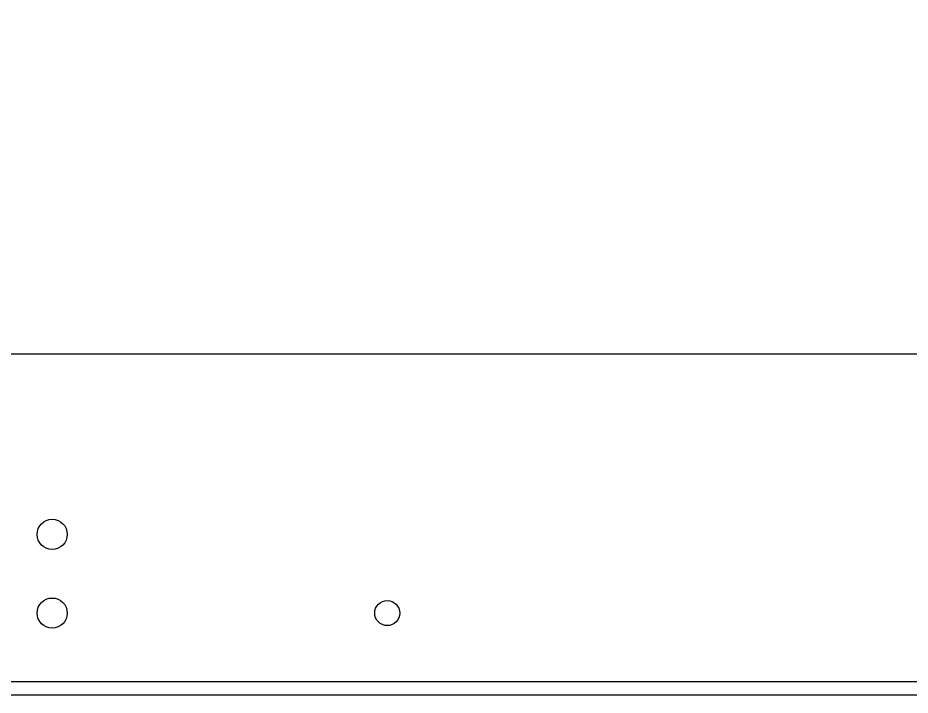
# Model space of a CAD drawing. Header units: inches. Extents: x 0 to 316, y -1 to 150.
# Drawn here: x 204.16 to 214.63, y 61.94 to 69.89 of the extents above; entities that cross this region are included whole.
import ezdxf

# ---------------------------------------------------------------- set-up
doc = ezdxf.new("R2010")
doc.units = ezdxf.units.IN
doc.header["$MEASUREMENT"] = 0
doc.layers.add('AXIS', color=7, linetype='Continuous')

# ---------------------------------------------------------------- blocks, each defined once
blk = doc.blocks.new('Rittal TS8 FloorMount 8018814 Panel')
at = {"color": 9, "linetype": 'Continuous'}
blk.add_line((57.928, 0.039), (0.982, 0.039), dxfattribs=at)
at = {"color": 3, "linetype": 'Continuous'}
blk.add_line((57.928, -0.118), (0.982, -0.118), dxfattribs=at)
at = {"layer": 'AXIS', "color": 3, "linetype": 'Continuous'}
for centre, radius in [((29.455, 1.768), 0.177), ((29.455, 0.845), 0.177), ((33.385, 0.845), 0.147)]:
    blk.add_circle(centre, radius, dxfattribs=at)

msp = doc.modelspace()

# ---------------------------------------------------------------- linework, layer by layer
at = {"linetype": 'Continuous'}
msp.add_lwpolyline([(175.11024, 70.19488), (234.02094, 70.19488), (234.02094, 65.94488), (175.11024, 65.94488)], close=True, dxfattribs=at)

# ---------------------------------------------------------------- block references
msp.add_blockref('Rittal TS8 FloorMount 8018814 Panel', (175.11024, 62.06278), dxfattribs=at)

doc.saveas('drawing.dxf')
